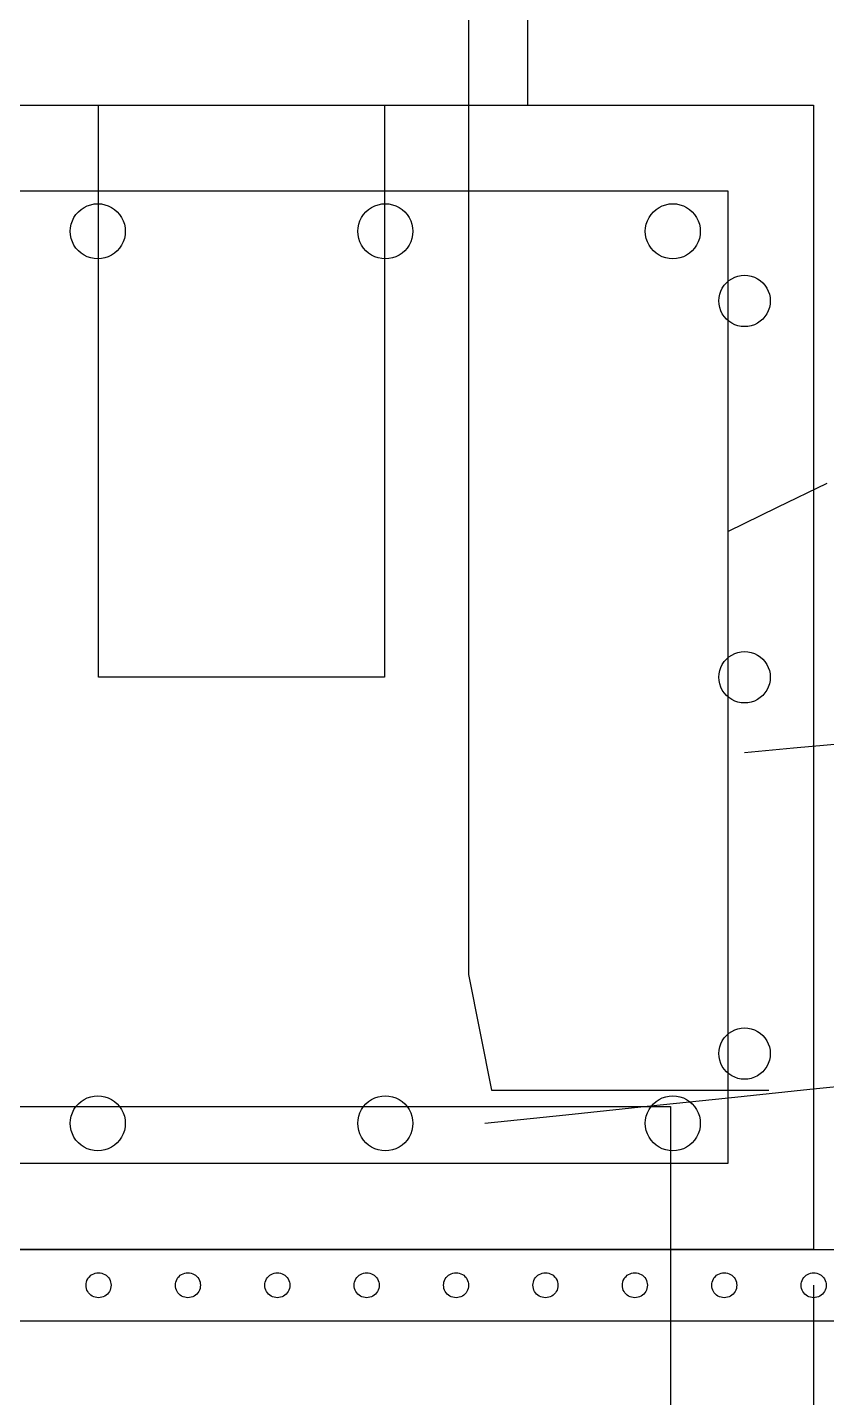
# Model space of a CAD drawing. Header units: millimetres. Extents: x 0 to 3648, y 0 to 594.
# Drawn here: x 356.65 to 379, y 259.51 to 297.83 of the extents above; entities that cross this region are included whole.
import ezdxf

# ---------------------------------------------------------------- set-up
doc = ezdxf.new("R2010")
doc.units = ezdxf.units.MM
for name, color, linetype in [('ARMADURAS', 1, 'CONTINUOUS'), ('COTAS', 4, 'CONTINUOUS'), ('EIXOS', 6, 'CONTINUOUS'), ('ESTRIBOS', 30, 'CONTINUOUS'), ('FORMAS', 7, 'CONTINUOUS'), ('TEXTOS', 2, 'CONTINUOUS')]:
    doc.layers.add(name, color=color, linetype=linetype)

msp = doc.modelspace()

# ---------------------------------------------------------------- linework, layer by layer
at = {"layer": 'ARMADURAS'}
for p, q in [((370.6414, 299.5291), (370.6414, 295.65571)), ((368.99139, 298.50033), (368.99139, 294.62099)), ((368.99139, 294.62099), (368.99139, 290.74166)), ((368.99139, 290.74166), (368.99139, 286.86233)), ((368.99139, 286.86233), (368.99139, 282.983)), ((368.99139, 282.983), (368.99139, 279.10367)), ((368.99139, 279.10367), (368.99139, 275.22433)), ((368.99139, 275.22433), (368.99139, 271.345)), ((368.99139, 271.345), (369.63272, 268.10698)), ((369.63272, 268.10698), (373.51206, 268.10698)), ((373.51206, 268.10698), (377.39139, 268.10698))]:
    msp.add_line(p, q, dxfattribs=at)
at = {"layer": 'COTAS'}
for p, q in [((377.62871, 284.40953), (379.01602, 285.08336)), ((376.24139, 283.7357), (377.62871, 284.40953)), ((378.07398, 277.6792), (379.43888, 277.80734)), ((376.70908, 277.55109), (378.07398, 277.6792)), ((378.53322, 268.13606), (380.8062, 268.37406)), ((373.98732, 267.65998), (376.26027, 267.89799)), ((376.26027, 267.89799), (378.53322, 268.13606)), ((371.71434, 267.42194), (373.98732, 267.65998)), ((369.44139, 267.18391), (371.71434, 267.42194)), ((378.64139, 262.65569), (378.64139, 233.6557))]:
    msp.add_line(p, q, dxfattribs=at)
at = {"layer": 'EIXOS'}
for p, q in [((358.64139, 295.65571), (366.64141, 295.65571)), ((358.64139, 279.65567), (358.64139, 295.65571)), ((366.64141, 295.65571), (366.64141, 279.65567)), ((366.64141, 279.65567), (358.64139, 279.65567)), ((350.6414, 267.65569), (374.64139, 267.65569)), ((374.64139, 267.65569), (374.64139, 261.65569))]:
    msp.add_line(p, q, dxfattribs=at)
at = {"layer": 'ESTRIBOS'}
for p, q in [((352.92712, 293.25568), (356.81284, 293.25568)), ((356.81284, 293.25568), (360.69856, 293.25568)), ((360.69856, 293.25568), (364.58427, 293.25568)), ((364.58427, 293.25568), (368.46996, 293.25568)), ((368.46996, 293.25568), (372.35568, 293.25568)), ((372.35568, 293.25568), (376.24139, 293.25568)), ((376.24139, 293.25568), (376.24139, 289.36997)), ((358.07695, 292.67144), (358.15261, 292.73776)), ((358.15261, 292.73776), (358.23627, 292.79366)), ((358.23627, 292.79366), (358.32651, 292.83817)), ((358.32651, 292.83817), (358.42179, 292.87051)), ((358.42179, 292.87051), (358.52048, 292.89016)), ((358.52048, 292.89016), (358.62089, 292.89673)), ((358.62089, 292.89673), (358.7213, 292.89016)), ((358.7213, 292.89016), (358.81999, 292.87051)), ((358.81999, 292.87051), (358.91526, 292.83817)), ((358.91526, 292.83817), (359.0055, 292.79366)), ((359.0055, 292.79366), (359.08917, 292.73776)), ((359.08917, 292.73776), (359.16482, 292.67144)), ((366.11798, 292.67144), (366.19363, 292.73776)), ((366.19363, 292.73776), (366.27729, 292.79366)), ((366.27729, 292.79366), (366.36753, 292.83817)), ((366.36753, 292.83817), (366.46281, 292.87051)), ((366.46281, 292.87051), (366.5615, 292.89016)), ((366.5615, 292.89016), (366.66191, 292.89673)), ((366.66191, 292.89673), (366.76232, 292.89016)), ((366.76232, 292.89016), (366.86101, 292.87051)), ((366.86101, 292.87051), (366.95629, 292.83817)), ((366.95629, 292.83817), (367.04652, 292.79366)), ((367.04652, 292.79366), (367.13019, 292.73776)), ((367.13019, 292.73776), (367.20584, 292.67144)), ((374.159, 292.67144), (374.23465, 292.73776)), ((374.23465, 292.73776), (374.31832, 292.79366)), ((374.31832, 292.79366), (374.40855, 292.83817)), ((374.40855, 292.83817), (374.50383, 292.87051)), ((374.50383, 292.87051), (374.60252, 292.89016)), ((374.60252, 292.89016), (374.70293, 292.89673)), ((374.70293, 292.89673), (374.80334, 292.89016)), ((374.80334, 292.89016), (374.90203, 292.87051)), ((374.90203, 292.87051), (374.99731, 292.83817)), ((374.99731, 292.83817), (375.08755, 292.79366)), ((375.08755, 292.79366), (375.17121, 292.73776)), ((375.17121, 292.73776), (375.24686, 292.67144)), ((357.87785, 292.32657), (357.91022, 292.42185)), ((357.91022, 292.42185), (357.9547, 292.51212)), ((357.9547, 292.51212), (358.0106, 292.59575)), ((358.0106, 292.59575), (358.07695, 292.67144)), ((359.16482, 292.67144), (359.23114, 292.59575)), ((359.23114, 292.59575), (359.28705, 292.51212)), ((359.28705, 292.51212), (359.33156, 292.42185)), ((359.33156, 292.42185), (359.36389, 292.32657)), ((365.91888, 292.32657), (365.95124, 292.42185)), ((365.95124, 292.42185), (365.99575, 292.51212)), ((365.99575, 292.51212), (366.05165, 292.59575)), ((366.05165, 292.59575), (366.11798, 292.67144)), ((367.20584, 292.67144), (367.27217, 292.59575)), ((367.27217, 292.59575), (367.32807, 292.51212)), ((367.32807, 292.51212), (367.37258, 292.42185)), ((367.37258, 292.42185), (367.40494, 292.32657)), ((373.9599, 292.32657), (373.99226, 292.42185)), ((373.99226, 292.42185), (374.03677, 292.51212)), ((374.03677, 292.51212), (374.09267, 292.59575)), ((374.09267, 292.59575), (374.159, 292.67144)), ((375.24686, 292.67144), (375.31322, 292.59575)), ((375.31322, 292.59575), (375.36912, 292.51212)), ((375.36912, 292.51212), (375.4136, 292.42185)), ((375.4136, 292.42185), (375.44596, 292.32657)), ((357.85166, 292.1275), (357.85823, 292.22791)), ((357.85823, 292.02709), (357.85166, 292.1275)), ((357.85823, 292.22791), (357.87785, 292.32657)), ((357.87785, 291.9284), (357.85823, 292.02709)), ((359.36389, 292.32657), (359.38354, 292.22791)), ((359.38354, 292.02709), (359.36389, 291.9284)), ((359.38354, 292.22791), (359.39012, 292.1275)), ((359.39012, 292.1275), (359.38354, 292.02709)), ((365.89268, 292.1275), (365.89925, 292.22791)), ((365.89925, 292.02709), (365.89268, 292.1275)), ((365.89925, 292.22791), (365.91888, 292.32657)), ((365.91888, 291.9284), (365.89925, 292.02709)), ((367.40494, 292.32657), (367.42457, 292.22791)), ((367.42457, 292.02709), (367.40494, 291.9284)), ((367.42457, 292.22791), (367.43114, 292.1275)), ((367.43114, 292.1275), (367.42457, 292.02709)), ((373.9337, 292.1275), (373.94027, 292.22791)), ((373.94027, 292.02709), (373.9337, 292.1275)), ((373.94027, 292.22791), (373.9599, 292.32657)), ((373.9599, 291.9284), (373.94027, 292.02709)), ((375.44596, 292.32657), (375.46559, 292.22791)), ((375.46559, 292.02709), (375.44596, 291.9284)), ((375.46559, 292.22791), (375.47216, 292.1275)), ((375.47216, 292.1275), (375.46559, 292.02709)), ((357.91022, 291.83313), (357.87785, 291.9284)), ((357.9547, 291.74289), (357.91022, 291.83313)), ((358.0106, 291.65919), (357.9547, 291.74289)), ((358.07695, 291.58357), (358.0106, 291.65919)), ((358.15261, 291.51722), (358.07695, 291.58357)), ((359.16482, 291.58357), (359.08917, 291.51722)), ((359.23114, 291.65919), (359.16482, 291.58357)), ((359.28705, 291.74289), (359.23114, 291.65919)), ((359.33156, 291.83313), (359.28705, 291.74289)), ((359.36389, 291.9284), (359.33156, 291.83313)), ((365.95124, 291.83313), (365.91888, 291.9284)), ((365.99575, 291.74289), (365.95124, 291.83313)), ((366.05165, 291.65919), (365.99575, 291.74289)), ((366.11798, 291.58357), (366.05165, 291.65919)), ((366.19363, 291.51722), (366.11798, 291.58357)), ((367.20584, 291.58357), (367.13019, 291.51722)), ((367.27217, 291.65919), (367.20584, 291.58357)), ((367.32807, 291.74289), (367.27217, 291.65919)), ((367.37258, 291.83313), (367.32807, 291.74289)), ((367.40494, 291.9284), (367.37258, 291.83313)), ((373.99226, 291.83313), (373.9599, 291.9284)), ((374.03677, 291.74289), (373.99226, 291.83313)), ((374.09267, 291.65919), (374.03677, 291.74289)), ((374.159, 291.58357), (374.09267, 291.65919)), ((374.23465, 291.51722), (374.159, 291.58357)), ((375.24686, 291.58357), (375.17121, 291.51722)), ((375.31322, 291.65919), (375.24686, 291.58357)), ((375.36912, 291.74289), (375.31322, 291.65919)), ((375.4136, 291.83313), (375.36912, 291.74289)), ((375.44596, 291.9284), (375.4136, 291.83313)), ((358.23627, 291.46131), (358.15261, 291.51722)), ((358.32651, 291.4168), (358.23627, 291.46131)), ((358.42179, 291.38447), (358.32651, 291.4168)), ((358.52048, 291.36485), (358.42179, 291.38447)), ((358.62089, 291.35827), (358.52048, 291.36485)), ((358.7213, 291.36485), (358.62089, 291.35827)), ((358.81999, 291.38447), (358.7213, 291.36485)), ((358.91526, 291.4168), (358.81999, 291.38447)), ((359.0055, 291.46131), (358.91526, 291.4168)), ((359.08917, 291.51722), (359.0055, 291.46131)), ((366.27729, 291.46131), (366.19363, 291.51722)), ((366.36753, 291.4168), (366.27729, 291.46131)), ((366.46281, 291.38447), (366.36753, 291.4168)), ((366.5615, 291.36485), (366.46281, 291.38447)), ((366.66191, 291.35827), (366.5615, 291.36485)), ((366.76232, 291.36485), (366.66191, 291.35827)), ((366.86101, 291.38447), (366.76232, 291.36485)), ((366.95629, 291.4168), (366.86101, 291.38447)), ((367.04652, 291.46131), (366.95629, 291.4168)), ((367.13019, 291.51722), (367.04652, 291.46131)), ((374.31832, 291.46131), (374.23465, 291.51722)), ((374.40855, 291.4168), (374.31832, 291.46131)), ((374.50383, 291.38447), (374.40855, 291.4168)), ((374.60252, 291.36485), (374.50383, 291.38447)), ((374.70293, 291.35827), (374.60252, 291.36485)), ((374.80334, 291.36485), (374.70293, 291.35827)), ((374.90203, 291.38447), (374.80334, 291.36485)), ((374.99731, 291.4168), (374.90203, 291.38447)), ((375.08755, 291.46131), (374.99731, 291.4168)), ((375.17121, 291.51722), (375.08755, 291.46131)), ((376.24139, 289.36997), (376.24139, 285.48425)), ((376.24139, 285.48425), (376.24139, 281.59853)), ((376.24139, 281.59853), (376.24139, 277.71282)), ((376.24139, 277.71282), (376.24139, 273.82713)), ((376.24139, 273.82713), (376.24139, 269.94141)), ((376.24139, 269.94141), (376.24139, 266.0557)), ((358.15261, 267.7942), (358.23627, 267.8501)), ((358.23627, 267.8501), (358.32651, 267.89458)), ((358.32651, 267.89458), (358.42179, 267.92691)), ((358.42179, 267.92691), (358.52048, 267.94656)), ((358.52048, 267.94656), (358.62089, 267.95314)), ((358.62089, 267.95314), (358.7213, 267.94656)), ((358.7213, 267.94656), (358.81999, 267.92691)), ((358.81999, 267.92691), (358.91526, 267.89458)), ((358.91526, 267.89458), (359.0055, 267.8501)), ((359.0055, 267.8501), (359.08917, 267.7942)), ((366.19363, 267.7942), (366.27729, 267.8501)), ((366.27729, 267.8501), (366.36753, 267.89458)), ((366.36753, 267.89458), (366.46281, 267.92691)), ((366.46281, 267.92691), (366.5615, 267.94656)), ((366.5615, 267.94656), (366.66191, 267.95314)), ((366.66191, 267.95314), (366.76232, 267.94656)), ((366.76232, 267.94656), (366.86101, 267.92691)), ((366.86101, 267.92691), (366.95629, 267.89458)), ((366.95629, 267.89458), (367.04652, 267.8501)), ((367.04652, 267.8501), (367.13019, 267.7942)), ((374.23465, 267.7942), (374.31832, 267.8501)), ((374.31832, 267.8501), (374.40855, 267.89458)), ((374.40855, 267.89458), (374.50383, 267.92691)), ((374.50383, 267.92691), (374.60252, 267.94656)), ((374.60252, 267.94656), (374.70293, 267.95314)), ((374.70293, 267.95314), (374.80334, 267.94656)), ((374.80334, 267.94656), (374.90203, 267.92691)), ((374.90203, 267.92691), (374.99731, 267.89458)), ((374.99731, 267.89458), (375.08755, 267.8501)), ((375.08755, 267.8501), (375.17121, 267.7942)), ((357.87785, 267.38298), (357.91022, 267.47825)), ((357.91022, 267.47825), (357.9547, 267.56852)), ((357.9547, 267.56852), (358.0106, 267.65219)), ((358.0106, 267.65219), (358.07695, 267.72784)), ((358.07695, 267.72784), (358.15261, 267.7942)), ((359.08917, 267.7942), (359.16482, 267.72784)), ((359.16482, 267.72784), (359.23114, 267.65219)), ((359.23114, 267.65219), (359.28705, 267.56852)), ((359.28705, 267.56852), (359.33156, 267.47825)), ((359.33156, 267.47825), (359.36389, 267.38298)), ((365.91888, 267.38298), (365.95124, 267.47825)), ((365.95124, 267.47825), (365.99575, 267.56852)), ((365.99575, 267.56852), (366.05165, 267.65219)), ((366.05165, 267.65219), (366.11798, 267.72784)), ((366.11798, 267.72784), (366.19363, 267.7942)), ((367.13019, 267.7942), (367.20584, 267.72784)), ((367.20584, 267.72784), (367.27217, 267.65219)), ((367.27217, 267.65219), (367.32807, 267.56852)), ((367.32807, 267.56852), (367.37258, 267.47825)), ((367.37258, 267.47825), (367.40494, 267.38298)), ((373.9599, 267.38298), (373.99226, 267.47825)), ((373.99226, 267.47825), (374.03677, 267.56852)), ((374.03677, 267.56852), (374.09267, 267.65219)), ((374.09267, 267.65219), (374.159, 267.72784)), ((374.159, 267.72784), (374.23465, 267.7942)), ((375.17121, 267.7942), (375.24686, 267.72784)), ((375.24686, 267.72784), (375.31322, 267.65219)), ((375.31322, 267.65219), (375.36912, 267.56852)), ((375.36912, 267.56852), (375.4136, 267.47825)), ((375.4136, 267.47825), (375.44596, 267.38298)), ((357.85166, 267.18391), (357.85823, 267.28432)), ((357.85823, 267.0835), (357.85166, 267.18391)), ((357.85823, 267.28432), (357.87785, 267.38298)), ((357.87785, 266.98481), (357.85823, 267.0835)), ((359.36389, 267.38298), (359.38354, 267.28432)), ((359.38354, 267.0835), (359.36389, 266.98481)), ((359.38354, 267.28432), (359.39012, 267.18391)), ((359.39012, 267.18391), (359.38354, 267.0835)), ((365.89268, 267.18391), (365.89925, 267.28432)), ((365.89925, 267.0835), (365.89268, 267.18391)), ((365.89925, 267.28432), (365.91888, 267.38298)), ((365.91888, 266.98481), (365.89925, 267.0835)), ((367.40494, 267.38298), (367.42457, 267.28432)), ((367.42457, 267.0835), (367.40494, 266.98481)), ((367.42457, 267.28432), (367.43114, 267.18391)), ((367.43114, 267.18391), (367.42457, 267.0835)), ((373.9337, 267.18391), (373.94027, 267.28432)), ((373.94027, 267.0835), (373.9337, 267.18391)), ((373.94027, 267.28432), (373.9599, 267.38298)), ((373.9599, 266.98481), (373.94027, 267.0835)), ((375.44596, 267.38298), (375.46559, 267.28432)), ((375.46559, 267.0835), (375.44596, 266.98481)), ((375.46559, 267.28432), (375.47216, 267.18391)), ((375.47216, 267.18391), (375.46559, 267.0835)), ((357.91022, 266.88953), (357.87785, 266.98481)), ((357.9547, 266.79929), (357.91022, 266.88953)), ((358.0106, 266.71563), (357.9547, 266.79929)), ((358.07695, 266.63997), (358.0106, 266.71563)), ((359.23114, 266.71563), (359.16482, 266.63997)), ((359.28705, 266.79929), (359.23114, 266.71563)), ((359.33156, 266.88953), (359.28705, 266.79929)), ((359.36389, 266.98481), (359.33156, 266.88953)), ((365.95124, 266.88953), (365.91888, 266.98481)), ((365.99575, 266.79929), (365.95124, 266.88953)), ((366.05165, 266.71563), (365.99575, 266.79929)), ((366.11798, 266.63997), (366.05165, 266.71563)), ((367.27217, 266.71563), (367.20584, 266.63997)), ((367.32807, 266.79929), (367.27217, 266.71563)), ((367.37258, 266.88953), (367.32807, 266.79929)), ((367.40494, 266.98481), (367.37258, 266.88953)), ((373.99226, 266.88953), (373.9599, 266.98481)), ((374.03677, 266.79929), (373.99226, 266.88953)), ((374.09267, 266.71563), (374.03677, 266.79929)), ((374.159, 266.63997), (374.09267, 266.71563)), ((375.31322, 266.71563), (375.24686, 266.63997)), ((375.36912, 266.79929), (375.31322, 266.71563)), ((375.4136, 266.88953), (375.36912, 266.79929)), ((375.44596, 266.98481), (375.4136, 266.88953)), ((358.15261, 266.57362), (358.07695, 266.63997)), ((358.23627, 266.51772), (358.15261, 266.57362)), ((358.32651, 266.47321), (358.23627, 266.51772)), ((358.42179, 266.44087), (358.32651, 266.47321)), ((358.52048, 266.42125), (358.42179, 266.44087)), ((358.62089, 266.41468), (358.52048, 266.42125)), ((358.7213, 266.42125), (358.62089, 266.41468)), ((358.81999, 266.44087), (358.7213, 266.42125)), ((358.91526, 266.47321), (358.81999, 266.44087)), ((359.0055, 266.51772), (358.91526, 266.47321)), ((359.08917, 266.57362), (359.0055, 266.51772)), ((359.16482, 266.63997), (359.08917, 266.57362)), ((366.19363, 266.57362), (366.11798, 266.63997)), ((366.27729, 266.51772), (366.19363, 266.57362)), ((366.36753, 266.47321), (366.27729, 266.51772)), ((366.46281, 266.44087), (366.36753, 266.47321)), ((366.5615, 266.42125), (366.46281, 266.44087)), ((366.66191, 266.41468), (366.5615, 266.42125)), ((366.76232, 266.42125), (366.66191, 266.41468)), ((366.86101, 266.44087), (366.76232, 266.42125)), ((366.95629, 266.47321), (366.86101, 266.44087)), ((367.04652, 266.51772), (366.95629, 266.47321)), ((367.13019, 266.57362), (367.04652, 266.51772)), ((367.20584, 266.63997), (367.13019, 266.57362)), ((374.23465, 266.57362), (374.159, 266.63997)), ((374.31832, 266.51772), (374.23465, 266.57362)), ((374.40855, 266.47321), (374.31832, 266.51772)), ((374.50383, 266.44087), (374.40855, 266.47321)), ((374.60252, 266.42125), (374.50383, 266.44087)), ((374.70293, 266.41468), (374.60252, 266.42125)), ((374.80334, 266.42125), (374.70293, 266.41468)), ((374.90203, 266.44087), (374.80334, 266.42125)), ((374.99731, 266.47321), (374.90203, 266.44087)), ((375.08755, 266.51772), (374.99731, 266.47321)), ((375.17121, 266.57362), (375.08755, 266.51772)), ((375.24686, 266.63997), (375.17121, 266.57362)), ((356.81281, 266.0557), (352.92712, 266.0557)), ((360.69852, 266.0557), (356.81281, 266.0557)), ((364.58424, 266.0557), (360.69852, 266.0557)), ((368.46996, 266.0557), (364.58424, 266.0557)), ((372.35568, 266.0557), (368.46996, 266.0557)), ((376.24139, 266.0557), (372.35568, 266.0557))]:
    msp.add_line(p, q, dxfattribs=at)
at = {"layer": 'FORMAS'}
for p, q in [((376.3501, 290.80054), (376.43433, 290.84207)), ((376.43433, 290.84207), (376.52328, 290.87225)), ((376.52328, 290.87225), (376.61537, 290.89059)), ((376.61537, 290.89059), (376.70908, 290.89672)), ((376.70908, 290.89672), (376.80279, 290.89059)), ((376.80279, 290.89059), (376.89491, 290.87225)), ((376.89491, 290.87225), (376.98383, 290.84207)), ((376.98383, 290.84207), (377.06806, 290.80054)), ((376.01559, 290.36459), (376.0458, 290.45351)), ((376.0458, 290.45351), (376.08733, 290.53774)), ((376.08733, 290.53774), (376.13951, 290.61584)), ((376.13951, 290.61584), (376.20142, 290.68645)), ((376.20142, 290.68645), (376.27204, 290.74836)), ((376.27204, 290.74836), (376.3501, 290.80054)), ((377.06806, 290.80054), (377.14615, 290.74836)), ((377.14615, 290.74836), (377.21677, 290.68645)), ((377.21677, 290.68645), (377.27868, 290.61584)), ((377.27868, 290.61584), (377.33085, 290.53774)), ((377.33085, 290.53774), (377.37239, 290.45351)), ((377.37239, 290.45351), (377.40256, 290.36459)), ((375.99115, 290.17876), (375.99728, 290.27247)), ((375.99728, 290.08505), (375.99115, 290.17876)), ((375.99728, 290.27247), (376.01559, 290.36459)), ((376.01559, 289.99296), (375.99728, 290.08505)), ((377.40256, 290.36459), (377.4209, 290.27247)), ((377.4209, 290.08505), (377.40256, 289.99296)), ((377.4209, 290.27247), (377.42704, 290.17876)), ((377.42704, 290.17876), (377.4209, 290.08505)), ((376.0458, 289.90401), (376.01559, 289.99296)), ((376.08733, 289.81981), (376.0458, 289.90401)), ((376.13951, 289.74172), (376.08733, 289.81981)), ((376.20142, 289.67111), (376.13951, 289.74172)), ((376.27204, 289.60919), (376.20142, 289.67111)), ((377.21677, 289.67111), (377.14615, 289.60919)), ((377.27868, 289.74172), (377.21677, 289.67111)), ((377.33085, 289.81981), (377.27868, 289.74172)), ((377.37239, 289.90401), (377.33085, 289.81981)), ((377.40256, 289.99296), (377.37239, 289.90401)), ((376.3501, 289.55702), (376.27204, 289.60919)), ((376.43433, 289.51548), (376.3501, 289.55702)), ((376.52328, 289.48528), (376.43433, 289.51548)), ((376.61537, 289.46697), (376.52328, 289.48528)), ((376.70908, 289.46083), (376.61537, 289.46697)), ((376.80279, 289.46697), (376.70908, 289.46083)), ((376.89491, 289.48528), (376.80279, 289.46697)), ((376.98383, 289.51548), (376.89491, 289.48528)), ((377.06806, 289.55702), (376.98383, 289.51548)), ((377.14615, 289.60919), (377.06806, 289.55702)), ((376.08733, 280.01469), (376.13951, 280.09275)), ((376.13951, 280.09275), (376.20142, 280.16336)), ((376.20142, 280.16336), (376.27204, 280.22527)), ((376.27204, 280.22527), (376.3501, 280.27748)), ((376.3501, 280.27748), (376.43433, 280.31899)), ((376.43433, 280.31899), (376.52328, 280.34916)), ((376.52328, 280.34916), (376.61537, 280.3675)), ((376.61537, 280.3675), (376.70908, 280.37364)), ((376.70908, 280.37364), (376.80279, 280.3675)), ((376.80279, 280.3675), (376.89491, 280.34916)), ((376.89491, 280.34916), (376.98383, 280.31899)), ((376.98383, 280.31899), (377.06806, 280.27748)), ((377.06806, 280.27748), (377.14615, 280.22527)), ((377.14615, 280.22527), (377.21677, 280.16336)), ((377.21677, 280.16336), (377.27868, 280.09275)), ((377.27868, 280.09275), (377.33085, 280.01469)), ((375.99115, 279.65567), (375.99728, 279.74939)), ((375.99728, 279.74939), (376.01559, 279.84153)), ((376.01559, 279.84153), (376.0458, 279.93043)), ((376.0458, 279.93043), (376.08733, 280.01469)), ((377.33085, 280.01469), (377.37239, 279.93043)), ((377.37239, 279.93043), (377.40256, 279.84153)), ((377.40256, 279.84153), (377.4209, 279.74939)), ((377.4209, 279.74939), (377.42704, 279.65567)), ((375.99728, 279.56199), (375.99115, 279.65567)), ((376.01559, 279.46988), (375.99728, 279.56199)), ((376.0458, 279.38095), (376.01559, 279.46988)), ((376.08733, 279.29672), (376.0458, 279.38095)), ((377.37239, 279.38095), (377.33085, 279.29672)), ((377.40256, 279.46988), (377.37239, 279.38095)), ((377.4209, 279.56199), (377.40256, 279.46988)), ((377.42704, 279.65567), (377.4209, 279.56199)), ((376.13951, 279.21863), (376.08733, 279.29672)), ((376.20142, 279.14805), (376.13951, 279.21863)), ((376.27204, 279.08611), (376.20142, 279.14805)), ((376.3501, 279.03393), (376.27204, 279.08611)), ((376.43433, 278.99239), (376.3501, 279.03393)), ((376.52328, 278.96219), (376.43433, 278.99239)), ((376.61537, 278.94391), (376.52328, 278.96219)), ((376.70908, 278.93774), (376.61537, 278.94391)), ((376.80279, 278.94391), (376.70908, 278.93774)), ((376.89491, 278.96219), (376.80279, 278.94391)), ((376.98383, 278.99239), (376.89491, 278.96219)), ((377.06806, 279.03393), (376.98383, 278.99239)), ((377.14615, 279.08611), (377.06806, 279.03393)), ((377.21677, 279.14805), (377.14615, 279.08611)), ((377.27868, 279.21863), (377.21677, 279.14805)), ((377.33085, 279.29672), (377.27868, 279.21863)), ((376.27204, 269.70219), (376.3501, 269.75439)), ((376.3501, 269.75439), (376.43433, 269.7959)), ((376.43433, 269.7959), (376.52328, 269.8261)), ((376.52328, 269.8261), (376.61537, 269.84441)), ((376.61537, 269.84441), (376.70908, 269.85055)), ((376.70908, 269.85055), (376.80279, 269.84441)), ((376.80279, 269.84441), (376.89491, 269.8261)), ((376.89491, 269.8261), (376.98383, 269.7959)), ((376.98383, 269.7959), (377.06806, 269.75439)), ((377.06806, 269.75439), (377.14615, 269.70219)), ((376.01559, 269.31845), (376.0458, 269.40737)), ((376.0458, 269.40737), (376.08733, 269.4916)), ((376.08733, 269.4916), (376.13951, 269.56966)), ((376.13951, 269.56966), (376.20142, 269.64027)), ((376.20142, 269.64027), (376.27204, 269.70219)), ((377.14615, 269.70219), (377.21677, 269.64027)), ((377.21677, 269.64027), (377.27868, 269.56966)), ((377.27868, 269.56966), (377.33085, 269.4916)), ((377.33085, 269.4916), (377.37239, 269.40737)), ((377.37239, 269.40737), (377.40256, 269.31845)), ((375.99115, 269.13262), (375.99728, 269.22633)), ((375.99728, 269.03891), (375.99115, 269.13262)), ((375.99728, 269.22633), (376.01559, 269.31845)), ((376.01559, 268.94679), (375.99728, 269.03891)), ((377.40256, 269.31845), (377.4209, 269.22633)), ((377.4209, 269.03891), (377.40256, 268.94679)), ((377.4209, 269.22633), (377.42704, 269.13262)), ((377.42704, 269.13262), (377.4209, 269.03891)), ((376.0458, 268.85787), (376.01559, 268.94679)), ((376.08733, 268.77364), (376.0458, 268.85787)), ((376.13951, 268.69558), (376.08733, 268.77364)), ((376.20142, 268.62496), (376.13951, 268.69558)), ((376.27204, 268.56305), (376.20142, 268.62496)), ((377.21677, 268.62496), (377.14615, 268.56305)), ((377.27868, 268.69558), (377.21677, 268.62496)), ((377.33085, 268.77364), (377.27868, 268.69558)), ((377.37239, 268.85787), (377.33085, 268.77364)), ((377.40256, 268.94679), (377.37239, 268.85787)), ((376.3501, 268.51084), (376.27204, 268.56305)), ((376.43433, 268.46934), (376.3501, 268.51084)), ((376.52328, 268.43913), (376.43433, 268.46934)), ((376.61537, 268.42082), (376.52328, 268.43913)), ((376.70908, 268.41469), (376.61537, 268.42082)), ((376.80279, 268.42082), (376.70908, 268.41469)), ((376.89491, 268.43913), (376.80279, 268.42082)), ((376.98383, 268.46934), (376.89491, 268.43913)), ((377.06806, 268.51084), (376.98383, 268.46934)), ((377.14615, 268.56305), (377.06806, 268.51084)), ((344.64139, 263.6557), (380.6414, 263.6557)), ((358.33828, 262.83069), (358.36373, 262.86875)), ((358.36373, 262.86875), (358.3939, 262.90318)), ((358.3939, 262.90318), (358.42833, 262.93336)), ((358.42833, 262.93336), (358.46639, 262.9588)), ((358.46639, 262.9588), (358.50746, 262.97905)), ((358.50746, 262.97905), (358.55081, 262.99377)), ((358.55081, 262.99377), (358.59572, 263.00272)), ((358.59572, 263.00272), (358.64139, 263.00569)), ((358.64139, 263.00569), (358.68709, 263.00272)), ((358.68709, 263.00272), (358.73197, 262.99377)), ((358.73197, 262.99377), (358.77532, 262.97905)), ((358.77532, 262.97905), (358.81639, 262.9588)), ((358.81639, 262.9588), (358.85445, 262.93336)), ((358.85445, 262.93336), (358.88888, 262.90318)), ((358.88888, 262.90318), (358.91908, 262.86875)), ((358.91908, 262.86875), (358.9445, 262.83069)), ((360.83828, 262.83069), (360.86373, 262.86875)), ((360.86373, 262.86875), (360.8939, 262.90318)), ((360.8939, 262.90318), (360.92833, 262.93336)), ((360.92833, 262.93336), (360.96639, 262.9588)), ((360.96639, 262.9588), (361.00746, 262.97905)), ((361.00746, 262.97905), (361.05081, 262.99377)), ((361.05081, 262.99377), (361.09572, 263.00272)), ((361.09572, 263.00272), (361.14139, 263.00569)), ((361.14139, 263.00569), (361.18709, 263.00272)), ((361.18709, 263.00272), (361.23197, 262.99377)), ((361.23197, 262.99377), (361.27532, 262.97905)), ((361.27532, 262.97905), (361.31639, 262.9588)), ((361.31639, 262.9588), (361.35445, 262.93336)), ((361.35445, 262.93336), (361.38888, 262.90318)), ((361.38888, 262.90318), (361.41908, 262.86875)), ((361.41908, 262.86875), (361.4445, 262.83069)), ((363.33828, 262.83069), (363.36373, 262.86875)), ((363.36373, 262.86875), (363.3939, 262.90318)), ((363.3939, 262.90318), (363.42833, 262.93336)), ((363.42833, 262.93336), (363.46639, 262.9588)), ((363.46639, 262.9588), (363.50746, 262.97905)), ((363.50746, 262.97905), (363.55081, 262.99377)), ((363.55081, 262.99377), (363.59572, 263.00272)), ((363.59572, 263.00272), (363.64139, 263.00569)), ((363.64139, 263.00569), (363.68709, 263.00272)), ((363.68709, 263.00272), (363.73197, 262.99377)), ((363.73197, 262.99377), (363.77532, 262.97905)), ((363.77532, 262.97905), (363.81639, 262.9588)), ((363.81639, 262.9588), (363.85445, 262.93336)), ((363.85445, 262.93336), (363.88888, 262.90318)), ((363.88888, 262.90318), (363.91908, 262.86875)), ((363.91908, 262.86875), (363.9445, 262.83069)), ((365.83828, 262.83069), (365.86373, 262.86875)), ((365.86373, 262.86875), (365.8939, 262.90318)), ((365.8939, 262.90318), (365.92833, 262.93336)), ((365.92833, 262.93336), (365.96639, 262.9588)), ((365.96639, 262.9588), (366.00746, 262.97905)), ((366.00746, 262.97905), (366.05081, 262.99377)), ((366.05081, 262.99377), (366.09572, 263.00272)), ((366.09572, 263.00272), (366.14139, 263.00569)), ((366.14139, 263.00569), (366.18709, 263.00272)), ((366.18709, 263.00272), (366.23197, 262.99377)), ((366.23197, 262.99377), (366.27532, 262.97905)), ((366.27532, 262.97905), (366.31639, 262.9588)), ((366.31639, 262.9588), (366.35445, 262.93336)), ((366.35445, 262.93336), (366.38888, 262.90318)), ((366.38888, 262.90318), (366.41908, 262.86875)), ((366.41908, 262.86875), (366.4445, 262.83069)), ((368.33828, 262.83069), (368.36373, 262.86875)), ((368.36373, 262.86875), (368.3939, 262.90318)), ((368.3939, 262.90318), (368.42833, 262.93336)), ((368.42833, 262.93336), (368.46639, 262.9588)), ((368.46639, 262.9588), (368.50746, 262.97905)), ((368.50746, 262.97905), (368.55081, 262.99377)), ((368.55081, 262.99377), (368.59572, 263.00272)), ((368.59572, 263.00272), (368.64139, 263.00569)), ((368.64139, 263.00569), (368.68709, 263.00272)), ((368.68709, 263.00272), (368.73197, 262.99377)), ((368.73197, 262.99377), (368.77532, 262.97905)), ((368.77532, 262.97905), (368.81639, 262.9588)), ((368.81639, 262.9588), (368.85445, 262.93336)), ((368.85445, 262.93336), (368.88888, 262.90318)), ((368.88888, 262.90318), (368.91908, 262.86875)), ((368.91908, 262.86875), (368.9445, 262.83069)), ((370.83828, 262.83069), (370.86373, 262.86875)), ((370.86373, 262.86875), (370.8939, 262.90318)), ((370.8939, 262.90318), (370.92833, 262.93336)), ((370.92833, 262.93336), (370.96639, 262.9588)), ((370.96639, 262.9588), (371.00746, 262.97905)), ((371.00746, 262.97905), (371.05081, 262.99377)), ((371.05081, 262.99377), (371.09572, 263.00272)), ((371.09572, 263.00272), (371.14139, 263.00569)), ((371.14139, 263.00569), (371.18709, 263.00272)), ((371.18709, 263.00272), (371.23197, 262.99377)), ((371.23197, 262.99377), (371.27532, 262.97905)), ((371.27532, 262.97905), (371.31639, 262.9588)), ((371.31639, 262.9588), (371.35445, 262.93336)), ((371.35445, 262.93336), (371.38888, 262.90318)), ((371.38888, 262.90318), (371.41908, 262.86875)), ((371.41908, 262.86875), (371.4445, 262.83069)), ((373.33828, 262.83069), (373.36373, 262.86875)), ((373.36373, 262.86875), (373.3939, 262.90318)), ((373.3939, 262.90318), (373.42833, 262.93336)), ((373.42833, 262.93336), (373.46639, 262.9588)), ((373.46639, 262.9588), (373.50746, 262.97905)), ((373.50746, 262.97905), (373.55081, 262.99377)), ((373.55081, 262.99377), (373.59572, 263.00272)), ((373.59572, 263.00272), (373.64139, 263.00569)), ((373.64139, 263.00569), (373.68709, 263.00272)), ((373.68709, 263.00272), (373.73197, 262.99377)), ((373.73197, 262.99377), (373.77532, 262.97905)), ((373.77532, 262.97905), (373.81639, 262.9588)), ((373.81639, 262.9588), (373.85445, 262.93336)), ((373.85445, 262.93336), (373.88888, 262.90318)), ((373.88888, 262.90318), (373.91908, 262.86875)), ((373.91908, 262.86875), (373.9445, 262.83069)), ((375.83828, 262.83069), (375.86373, 262.86875)), ((375.86373, 262.86875), (375.8939, 262.90318)), ((375.8939, 262.90318), (375.92833, 262.93336)), ((375.92833, 262.93336), (375.96639, 262.9588)), ((375.96639, 262.9588), (376.00746, 262.97905)), ((376.00746, 262.97905), (376.05081, 262.99377)), ((376.05081, 262.99377), (376.09572, 263.00272)), ((376.09572, 263.00272), (376.14139, 263.00569)), ((376.14139, 263.00569), (376.18709, 263.00272)), ((376.18709, 263.00272), (376.23197, 262.99377)), ((376.23197, 262.99377), (376.27532, 262.97905)), ((376.27532, 262.97905), (376.31639, 262.9588)), ((376.31639, 262.9588), (376.35445, 262.93336)), ((376.35445, 262.93336), (376.38888, 262.90318)), ((376.38888, 262.90318), (376.41908, 262.86875)), ((376.41908, 262.86875), (376.4445, 262.83069)), ((378.33828, 262.83069), (378.36373, 262.86875)), ((378.36373, 262.86875), (378.3939, 262.90318)), ((378.3939, 262.90318), (378.42833, 262.93336)), ((378.42833, 262.93336), (378.46639, 262.9588)), ((378.46639, 262.9588), (378.50746, 262.97905)), ((378.50746, 262.97905), (378.55081, 262.99377)), ((378.55081, 262.99377), (378.59572, 263.00272)), ((378.59572, 263.00272), (378.64139, 263.00569)), ((378.64139, 263.00569), (378.68709, 263.00272)), ((378.68709, 263.00272), (378.73197, 262.99377)), ((378.73197, 262.99377), (378.77532, 262.97905)), ((378.77532, 262.97905), (378.81639, 262.9588)), ((378.81639, 262.9588), (378.85445, 262.93336)), ((378.85445, 262.93336), (378.88888, 262.90318)), ((378.88888, 262.90318), (378.91908, 262.86875)), ((378.91908, 262.86875), (378.9445, 262.83069)), ((358.29139, 262.65569), (358.2944, 262.70136)), ((358.2944, 262.61003), (358.29139, 262.65569)), ((358.2944, 262.70136), (358.30332, 262.74631)), ((358.30332, 262.56511), (358.2944, 262.61003)), ((358.30332, 262.74631), (358.31803, 262.78963)), ((358.31803, 262.52176), (358.30332, 262.56511)), ((358.31803, 262.78963), (358.33828, 262.83069)), ((358.33828, 262.48069), (358.31803, 262.52176)), ((358.36373, 262.44263), (358.33828, 262.48069)), ((358.9445, 262.48069), (358.91908, 262.44263)), ((358.9445, 262.83069), (358.96475, 262.78963)), ((358.96475, 262.52176), (358.9445, 262.48069)), ((358.96475, 262.78963), (358.97946, 262.74631)), ((358.97946, 262.56511), (358.96475, 262.52176)), ((358.97946, 262.74631), (358.98841, 262.70136)), ((358.98841, 262.61003), (358.97946, 262.56511)), ((358.98841, 262.70136), (358.99139, 262.65569)), ((358.99139, 262.65569), (358.98841, 262.61003)), ((360.79139, 262.65569), (360.7944, 262.70136)), ((360.7944, 262.61003), (360.79139, 262.65569)), ((360.7944, 262.70136), (360.80332, 262.74631)), ((360.80332, 262.56511), (360.7944, 262.61003)), ((360.80332, 262.74631), (360.81803, 262.78963)), ((360.81803, 262.52176), (360.80332, 262.56511)), ((360.81803, 262.78963), (360.83828, 262.83069)), ((360.83828, 262.48069), (360.81803, 262.52176)), ((360.86373, 262.44263), (360.83828, 262.48069)), ((361.4445, 262.48069), (361.41908, 262.44263)), ((361.4445, 262.83069), (361.46475, 262.78963)), ((361.46475, 262.52176), (361.4445, 262.48069)), ((361.46475, 262.78963), (361.47946, 262.74631)), ((361.47946, 262.56511), (361.46475, 262.52176)), ((361.47946, 262.74631), (361.48841, 262.70136)), ((361.48841, 262.61003), (361.47946, 262.56511)), ((361.48841, 262.70136), (361.49139, 262.65569)), ((361.49139, 262.65569), (361.48841, 262.61003)), ((363.29139, 262.65569), (363.2944, 262.70136)), ((363.2944, 262.61003), (363.29139, 262.65569)), ((363.2944, 262.70136), (363.30332, 262.74631)), ((363.30332, 262.56511), (363.2944, 262.61003)), ((363.30332, 262.74631), (363.31803, 262.78963)), ((363.31803, 262.52176), (363.30332, 262.56511)), ((363.31803, 262.78963), (363.33828, 262.83069)), ((363.33828, 262.48069), (363.31803, 262.52176)), ((363.36373, 262.44263), (363.33828, 262.48069)), ((363.9445, 262.48069), (363.91908, 262.44263)), ((363.9445, 262.83069), (363.96475, 262.78963)), ((363.96475, 262.52176), (363.9445, 262.48069)), ((363.96475, 262.78963), (363.97946, 262.74631)), ((363.97946, 262.56511), (363.96475, 262.52176)), ((363.97946, 262.74631), (363.98841, 262.70136)), ((363.98841, 262.61003), (363.97946, 262.56511)), ((363.98841, 262.70136), (363.99139, 262.65569)), ((363.99139, 262.65569), (363.98841, 262.61003)), ((365.79139, 262.65569), (365.7944, 262.70136)), ((365.7944, 262.61003), (365.79139, 262.65569)), ((365.7944, 262.70136), (365.80332, 262.74631)), ((365.80332, 262.56511), (365.7944, 262.61003)), ((365.80332, 262.74631), (365.81803, 262.78963)), ((365.81803, 262.52176), (365.80332, 262.56511)), ((365.81803, 262.78963), (365.83828, 262.83069)), ((365.83828, 262.48069), (365.81803, 262.52176)), ((365.86373, 262.44263), (365.83828, 262.48069)), ((366.4445, 262.48069), (366.41908, 262.44263)), ((366.4445, 262.83069), (366.46475, 262.78963)), ((366.46475, 262.52176), (366.4445, 262.48069)), ((366.46475, 262.78963), (366.47946, 262.74631)), ((366.47946, 262.56511), (366.46475, 262.52176)), ((366.47946, 262.74631), (366.48841, 262.70136)), ((366.48841, 262.61003), (366.47946, 262.56511)), ((366.48841, 262.70136), (366.49139, 262.65569)), ((366.49139, 262.65569), (366.48841, 262.61003)), ((368.29139, 262.65569), (368.2944, 262.70136)), ((368.2944, 262.61003), (368.29139, 262.65569)), ((368.2944, 262.70136), (368.30332, 262.74631)), ((368.30332, 262.56511), (368.2944, 262.61003)), ((368.30332, 262.74631), (368.31803, 262.78963)), ((368.31803, 262.52176), (368.30332, 262.56511)), ((368.31803, 262.78963), (368.33828, 262.83069)), ((368.33828, 262.48069), (368.31803, 262.52176)), ((368.36373, 262.44263), (368.33828, 262.48069)), ((368.9445, 262.48069), (368.91908, 262.44263)), ((368.9445, 262.83069), (368.96475, 262.78963)), ((368.96475, 262.52176), (368.9445, 262.48069)), ((368.96475, 262.78963), (368.97946, 262.74631)), ((368.97946, 262.56511), (368.96475, 262.52176)), ((368.97946, 262.74631), (368.98841, 262.70136)), ((368.98841, 262.61003), (368.97946, 262.56511)), ((368.98841, 262.70136), (368.99139, 262.65569)), ((368.99139, 262.65569), (368.98841, 262.61003)), ((370.79139, 262.65569), (370.7944, 262.70136)), ((370.7944, 262.61003), (370.79139, 262.65569)), ((370.7944, 262.70136), (370.80332, 262.74631)), ((370.80332, 262.56511), (370.7944, 262.61003)), ((370.80332, 262.74631), (370.81803, 262.78963)), ((370.81803, 262.52176), (370.80332, 262.56511)), ((370.81803, 262.78963), (370.83828, 262.83069)), ((370.83828, 262.48069), (370.81803, 262.52176)), ((370.86373, 262.44263), (370.83828, 262.48069)), ((371.4445, 262.48069), (371.41908, 262.44263)), ((371.4445, 262.83069), (371.46475, 262.78963)), ((371.46475, 262.52176), (371.4445, 262.48069)), ((371.46475, 262.78963), (371.47946, 262.74631)), ((371.47946, 262.56511), (371.46475, 262.52176)), ((371.47946, 262.74631), (371.48841, 262.70136)), ((371.48841, 262.61003), (371.47946, 262.56511)), ((371.48841, 262.70136), (371.49139, 262.65569)), ((371.49139, 262.65569), (371.48841, 262.61003)), ((373.29139, 262.65569), (373.2944, 262.70136)), ((373.2944, 262.61003), (373.29139, 262.65569)), ((373.2944, 262.70136), (373.30332, 262.74631)), ((373.30332, 262.56511), (373.2944, 262.61003)), ((373.30332, 262.74631), (373.31803, 262.78963)), ((373.31803, 262.52176), (373.30332, 262.56511)), ((373.31803, 262.78963), (373.33828, 262.83069)), ((373.33828, 262.48069), (373.31803, 262.52176)), ((373.36373, 262.44263), (373.33828, 262.48069)), ((373.9445, 262.48069), (373.91908, 262.44263)), ((373.9445, 262.83069), (373.96475, 262.78963)), ((373.96475, 262.52176), (373.9445, 262.48069)), ((373.96475, 262.78963), (373.97946, 262.74631)), ((373.97946, 262.56511), (373.96475, 262.52176)), ((373.97946, 262.74631), (373.98841, 262.70136)), ((373.98841, 262.61003), (373.97946, 262.56511)), ((373.98841, 262.70136), (373.99139, 262.65569)), ((373.99139, 262.65569), (373.98841, 262.61003)), ((375.79139, 262.65569), (375.7944, 262.70136)), ((375.7944, 262.61003), (375.79139, 262.65569)), ((375.7944, 262.70136), (375.80332, 262.74631)), ((375.80332, 262.56511), (375.7944, 262.61003)), ((375.80332, 262.74631), (375.81803, 262.78963)), ((375.81803, 262.52176), (375.80332, 262.56511)), ((375.81803, 262.78963), (375.83828, 262.83069)), ((375.83828, 262.48069), (375.81803, 262.52176)), ((375.86373, 262.44263), (375.83828, 262.48069)), ((376.4445, 262.48069), (376.41908, 262.44263)), ((376.4445, 262.83069), (376.46475, 262.78963)), ((376.46475, 262.52176), (376.4445, 262.48069)), ((376.46475, 262.78963), (376.47946, 262.74631)), ((376.47946, 262.56511), (376.46475, 262.52176)), ((376.47946, 262.74631), (376.48841, 262.70136)), ((376.48841, 262.61003), (376.47946, 262.56511)), ((376.48841, 262.70136), (376.49139, 262.65569)), ((376.49139, 262.65569), (376.48841, 262.61003)), ((378.29139, 262.65569), (378.2944, 262.70136)), ((378.2944, 262.61003), (378.29139, 262.65569)), ((378.2944, 262.70136), (378.30332, 262.74631)), ((378.30332, 262.56511), (378.2944, 262.61003)), ((378.30332, 262.74631), (378.31803, 262.78963)), ((378.31803, 262.52176), (378.30332, 262.56511)), ((378.31803, 262.78963), (378.33828, 262.83069)), ((378.33828, 262.48069), (378.31803, 262.52176)), ((378.36373, 262.44263), (378.33828, 262.48069)), ((378.9445, 262.48069), (378.91908, 262.44263)), ((378.9445, 262.83069), (378.96475, 262.78963)), ((378.96475, 262.52176), (378.9445, 262.48069)), ((378.96475, 262.78963), (378.97946, 262.74631)), ((378.97946, 262.56511), (378.96475, 262.52176)), ((378.97946, 262.74631), (378.98841, 262.70136)), ((378.98841, 262.61003), (378.97946, 262.56511)), ((378.98841, 262.70136), (378.99139, 262.65569)), ((378.99139, 262.65569), (378.98841, 262.61003)), ((358.3939, 262.4082), (358.36373, 262.44263)), ((358.42833, 262.37803), (358.3939, 262.4082)), ((358.46639, 262.35258), (358.42833, 262.37803)), ((358.50746, 262.33233), (358.46639, 262.35258)), ((358.55081, 262.31762), (358.50746, 262.33233)), ((358.59572, 262.30867), (358.55081, 262.31762)), ((358.64139, 262.3057), (358.59572, 262.30867)), ((358.68709, 262.30867), (358.64139, 262.3057)), ((358.73197, 262.31762), (358.68709, 262.30867)), ((358.77532, 262.33233), (358.73197, 262.31762)), ((358.81639, 262.35258), (358.77532, 262.33233)), ((358.85445, 262.37803), (358.81639, 262.35258)), ((358.88888, 262.4082), (358.85445, 262.37803)), ((358.91908, 262.44263), (358.88888, 262.4082)), ((360.8939, 262.4082), (360.86373, 262.44263)), ((360.92833, 262.37803), (360.8939, 262.4082)), ((360.96639, 262.35258), (360.92833, 262.37803)), ((361.00746, 262.33233), (360.96639, 262.35258)), ((361.05081, 262.31762), (361.00746, 262.33233)), ((361.09572, 262.30867), (361.05081, 262.31762)), ((361.14139, 262.3057), (361.09572, 262.30867)), ((361.18709, 262.30867), (361.14139, 262.3057)), ((361.23197, 262.31762), (361.18709, 262.30867)), ((361.27532, 262.33233), (361.23197, 262.31762)), ((361.31639, 262.35258), (361.27532, 262.33233)), ((361.35445, 262.37803), (361.31639, 262.35258)), ((361.38888, 262.4082), (361.35445, 262.37803)), ((361.41908, 262.44263), (361.38888, 262.4082)), ((363.3939, 262.4082), (363.36373, 262.44263)), ((363.42833, 262.37803), (363.3939, 262.4082)), ((363.46639, 262.35258), (363.42833, 262.37803)), ((363.50746, 262.33233), (363.46639, 262.35258)), ((363.55081, 262.31762), (363.50746, 262.33233)), ((363.59572, 262.30867), (363.55081, 262.31762)), ((363.64139, 262.3057), (363.59572, 262.30867)), ((363.68709, 262.30867), (363.64139, 262.3057)), ((363.73197, 262.31762), (363.68709, 262.30867)), ((363.77532, 262.33233), (363.73197, 262.31762)), ((363.81639, 262.35258), (363.77532, 262.33233)), ((363.85445, 262.37803), (363.81639, 262.35258)), ((363.88888, 262.4082), (363.85445, 262.37803)), ((363.91908, 262.44263), (363.88888, 262.4082)), ((365.8939, 262.4082), (365.86373, 262.44263)), ((365.92833, 262.37803), (365.8939, 262.4082)), ((365.96639, 262.35258), (365.92833, 262.37803)), ((366.00746, 262.33233), (365.96639, 262.35258)), ((366.05081, 262.31762), (366.00746, 262.33233)), ((366.09572, 262.30867), (366.05081, 262.31762)), ((366.14139, 262.3057), (366.09572, 262.30867)), ((366.18709, 262.30867), (366.14139, 262.3057)), ((366.23197, 262.31762), (366.18709, 262.30867)), ((366.27532, 262.33233), (366.23197, 262.31762)), ((366.31639, 262.35258), (366.27532, 262.33233)), ((366.35445, 262.37803), (366.31639, 262.35258)), ((366.38888, 262.4082), (366.35445, 262.37803)), ((366.41908, 262.44263), (366.38888, 262.4082)), ((368.3939, 262.4082), (368.36373, 262.44263)), ((368.42833, 262.37803), (368.3939, 262.4082)), ((368.46639, 262.35258), (368.42833, 262.37803)), ((368.50746, 262.33233), (368.46639, 262.35258)), ((368.55081, 262.31762), (368.50746, 262.33233)), ((368.59572, 262.30867), (368.55081, 262.31762)), ((368.64139, 262.3057), (368.59572, 262.30867)), ((368.68709, 262.30867), (368.64139, 262.3057)), ((368.73197, 262.31762), (368.68709, 262.30867)), ((368.77532, 262.33233), (368.73197, 262.31762)), ((368.81639, 262.35258), (368.77532, 262.33233)), ((368.85445, 262.37803), (368.81639, 262.35258)), ((368.88888, 262.4082), (368.85445, 262.37803)), ((368.91908, 262.44263), (368.88888, 262.4082)), ((370.8939, 262.4082), (370.86373, 262.44263)), ((370.92833, 262.37803), (370.8939, 262.4082)), ((370.96639, 262.35258), (370.92833, 262.37803)), ((371.00746, 262.33233), (370.96639, 262.35258)), ((371.05081, 262.31762), (371.00746, 262.33233)), ((371.09572, 262.30867), (371.05081, 262.31762)), ((371.14139, 262.3057), (371.09572, 262.30867)), ((371.18709, 262.30867), (371.14139, 262.3057)), ((371.23197, 262.31762), (371.18709, 262.30867)), ((371.27532, 262.33233), (371.23197, 262.31762)), ((371.31639, 262.35258), (371.27532, 262.33233)), ((371.35445, 262.37803), (371.31639, 262.35258)), ((371.38888, 262.4082), (371.35445, 262.37803)), ((371.41908, 262.44263), (371.38888, 262.4082)), ((373.3939, 262.4082), (373.36373, 262.44263)), ((373.42833, 262.37803), (373.3939, 262.4082)), ((373.46639, 262.35258), (373.42833, 262.37803)), ((373.50746, 262.33233), (373.46639, 262.35258)), ((373.55081, 262.31762), (373.50746, 262.33233)), ((373.59572, 262.30867), (373.55081, 262.31762)), ((373.64139, 262.3057), (373.59572, 262.30867)), ((373.68709, 262.30867), (373.64139, 262.3057)), ((373.73197, 262.31762), (373.68709, 262.30867)), ((373.77532, 262.33233), (373.73197, 262.31762)), ((373.81639, 262.35258), (373.77532, 262.33233)), ((373.85445, 262.37803), (373.81639, 262.35258)), ((373.88888, 262.4082), (373.85445, 262.37803)), ((373.91908, 262.44263), (373.88888, 262.4082)), ((375.8939, 262.4082), (375.86373, 262.44263)), ((375.92833, 262.37803), (375.8939, 262.4082)), ((375.96639, 262.35258), (375.92833, 262.37803)), ((376.00746, 262.33233), (375.96639, 262.35258)), ((376.05081, 262.31762), (376.00746, 262.33233)), ((376.09572, 262.30867), (376.05081, 262.31762)), ((376.14139, 262.3057), (376.09572, 262.30867)), ((376.18709, 262.30867), (376.14139, 262.3057)), ((376.23197, 262.31762), (376.18709, 262.30867)), ((376.27532, 262.33233), (376.23197, 262.31762)), ((376.31639, 262.35258), (376.27532, 262.33233)), ((376.35445, 262.37803), (376.31639, 262.35258)), ((376.38888, 262.4082), (376.35445, 262.37803)), ((376.41908, 262.44263), (376.38888, 262.4082)), ((378.3939, 262.4082), (378.36373, 262.44263)), ((378.42833, 262.37803), (378.3939, 262.4082)), ((378.46639, 262.35258), (378.42833, 262.37803)), ((378.50746, 262.33233), (378.46639, 262.35258)), ((378.55081, 262.31762), (378.50746, 262.33233)), ((378.59572, 262.30867), (378.55081, 262.31762)), ((378.64139, 262.3057), (378.59572, 262.30867)), ((378.68709, 262.30867), (378.64139, 262.3057)), ((378.73197, 262.31762), (378.68709, 262.30867)), ((378.77532, 262.33233), (378.73197, 262.31762)), ((378.81639, 262.35258), (378.77532, 262.33233)), ((378.85445, 262.37803), (378.81639, 262.35258)), ((378.88888, 262.4082), (378.85445, 262.37803)), ((378.91908, 262.44263), (378.88888, 262.4082)), ((380.6414, 261.65569), (344.64139, 261.65569)), ((374.64139, 261.65569), (374.64139, 243.6557))]:
    msp.add_line(p, q, dxfattribs=at)
at = {"layer": 'TEXTOS'}
for p, q in [((346.64141, 295.65571), (378.64139, 295.65571)), ((378.64139, 295.65571), (378.64139, 263.6557)), ((378.64139, 263.6557), (346.64141, 263.6557))]:
    msp.add_line(p, q, dxfattribs=at)

doc.saveas('drawing.dxf')
